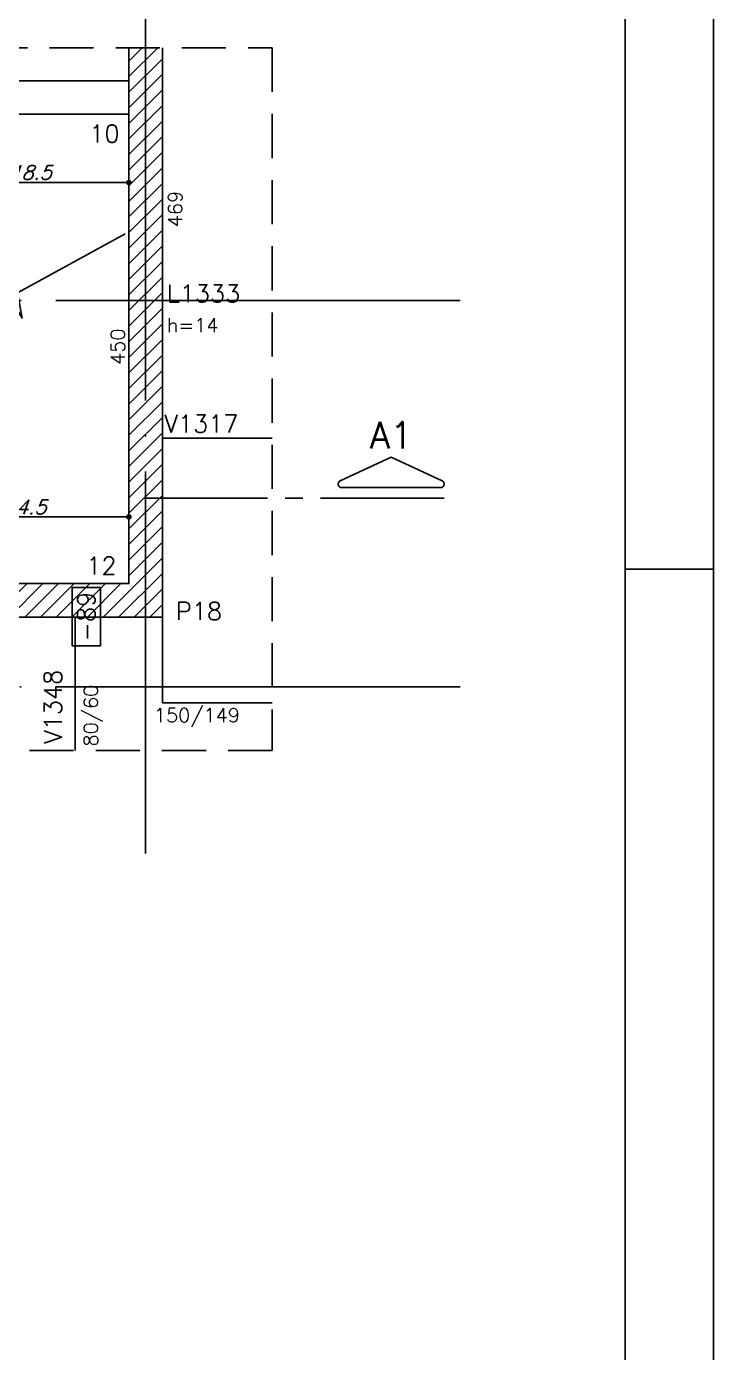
# Model space of a CAD drawing. Header units: millimetres. Extents: x -832 to 3668, y -1574 to 5296.
# Drawn here: x 3278 to 3668, y -371 to 381 of the extents above; entities that cross this region are included whole.
import ezdxf
from ezdxf.enums import TextEntityAlignment as Align

# ---------------------------------------------------------------- set-up
doc = ezdxf.new("R2010")
doc.units = ezdxf.units.MM
doc.header["$LTSCALE"] = 50
doc.linetypes.add('DASHED', pattern=[0.75, 0.5, -0.25])
doc.linetypes.add('EIXO', pattern=[6.8, 6, -0.4, 0, -0.4])
for name, color, linetype in [('242', 12, 'Continuous'), ('F-AUX', 2, 'Continuous'), ('F-AUX-RED', 1, 'Continuous'), ('F-CORTE-INDICAÇÃO', 4, 'Continuous'), ('F-COTAS', 106, 'Continuous'), ('F-EIXO', 12, 'EIXO'), ('F-ESC NUM', 2, 'Continuous'), ('F-LAJES-DIM', 2, 'Continuous'), ('F-LAJES-NOME', 4, 'Continuous'), ('F-MARGEM', 1, 'Continuous'), ('F-PILARES-DIM', 172, 'Continuous'), ('F-PILARES-HACH', 174, 'Continuous'), ('F-PILARES-NOME', 170, 'Continuous'), ('F-PILARES-S', 170, 'Continuous'), ('F-TEXTO', 6, 'Continuous'), ('F-VIGAS', 3, 'Continuous'), ('F-VIGAS-DIM', 2, 'Continuous'), ('F-VIGAS-NOME', 4, 'Continuous')]:
    doc.layers.add(name, color=color, linetype=linetype)
doc.styles.add('5385-ARQ-PB-BAS-PLA-TER-TORRE-A-106-TXT$0$R60-75', font='romans.shx', dxfattribs={"height": 0.1125})
doc.styles.add('CP-TEXT-INCL', font='romans.shx', dxfattribs={"oblique": 20})
doc.styles.add('MCP', font='romans.shx')
doc.styles.add('ROMANS', font='romans.shx')
doc.dimstyles.new('CP-COTAS-50', dxfattribs={"dimscale": 0.64, "dimtxt": 12.5, "dimasz": 5, "dimexe": 5, "dimexo": 5, "dimgap": 2.5, "dimtad": 1, "dimdec": 1, "dimdsep": 46, "dimtxsty": 'CP-TEXT-INCL', "dimblk1": 'DOT', "dimblk2": 'DOT', "dimsah": 1, "dimcen": 9, "dimclrd": 256, "dimclre": 256, "dimclrt": 256, "dimadec": 0, "dimazin": 0, "dimtfac": 1, "dimtdec": 1, "dimtmove": 2, "dimatfit": 3, "dimldrblk": 'DOT', "dimfxl": 5, "dimtolj": 1, "dimarcsym": 0})
pattern_1 = [(0, (0, 0), (0, 6.985), [5.08, -1.905]), (90, (0, 0), (-6.985, 4e-16), [5.08, -1.905])]

# ---------------------------------------------------------------- blocks, each defined once
blk = doc.blocks.new('A0-1L_900')
at = {"layer": 'F-MARGEM', "color": 2}
blk.add_line((32.95, 0), (32.95, 1), dxfattribs=at)
blk.add_lwpolyline([(0, 0), (0, 90), (137.4, 90), (137.4, 0)], close=True, dxfattribs=at)
at = {"layer": 'F-MARGEM', "color": 7}
blk.add_lwpolyline([(2.5, 89), (136.4, 89), (136.4, 1), (2.5, 1)], close=True, dxfattribs=at)
blk = doc.blocks.new('*U18')
at = {"layer": 'F-VIGAS-DIM', "color": 1}
blk.add_lwpolyline([(0, 0), (33, 0), (33, 16), (0, 16)], close=True, dxfattribs=at)
at = {"layer": 'F-VIGAS-DIM', "style": 'MCP'}
blk.add_attdef('DIM', text='', height=10, dxfattribs=at).set_placement((16.5, 8), align=Align.MIDDLE_CENTER)
blk = doc.blocks.new('*U7')
at = {"layer": 'F-EIXO'}
blk.add_line((0, 0), (909.22, 0), dxfattribs=at)
at = {"layer": 'F-EIXO', "color": 2, "linetype": 'Continuous'}
blk.add_circle((-28.21, 0), 28.21, dxfattribs=at)
at = {"layer": 'F-TEXTO', "style": 'ROMANS'}
blk.add_attdef('EIXO', text='', height=17.5, dxfattribs=at).set_placement((-28.21, 0), align=Align.MIDDLE_CENTER)
blk = doc.blocks.new('*U8')
at = {"layer": 'F-EIXO'}
blk.add_line((0, 0), (0, -556.59), dxfattribs=at)
at = {"layer": 'F-EIXO', "color": 2, "linetype": 'Continuous'}
blk.add_circle((0, 28.21), 28.21, dxfattribs=at)
at = {"layer": 'F-TEXTO', "style": 'ROMANS'}
blk.add_attdef('EIXO', text='', height=17.5, rotation=360, dxfattribs=at).set_placement((0, 28.21), align=Align.MIDDLE_CENTER)
blk = doc.blocks.new('*U9')
at = {"layer": 'F-CORTE-INDICAÇÃO'}
for p, q in [((-100, 0), (-170, 0)), ((-80, 0), (-90, 0)), ((-70, 0), (0, 0))]:
    blk.add_line(p, q, dxfattribs=at)
blk.add_lwpolyline([(-112, 6, 0.802585), (-111.15, 9.81), (-140, 23.26), (-168.85, 9.81, 0.802585), (-168, 6)], format="xyb", close=True, dxfattribs=at)
at = {"layer": 'F-CORTE-INDICAÇÃO', "style": 'ROMANS'}
blk.add_attdef('CORTE', text='', height=15, dxfattribs=at).set_placement((-140, 35.76), align=Align.MIDDLE_CENTER)
at = {"layer": 'F-CORTE-INDICAÇÃO', "color": 2, "style": 'ROMANS'}
blk.add_attdef('FOLHA', text='', height=12, dxfattribs=at).set_placement((-140, -10), align=Align.MIDDLE_CENTER)
blk = doc.blocks.new('_DOT')
at = {"color": 0, "linetype": 'ByBlock'}
blk.add_line((-0.5, 0), (-1, 0), dxfattribs=at)
at = {"color": 0, "linetype": 'ByBlock', "const_width": 0.5}
blk.add_lwpolyline([(-0.25, 0, 1), (0.25, 0, 1)], format="xyb", close=True, dxfattribs=at)
blk = doc.blocks.new('*D303')
at = {"layer": 'DEFPOINTS', "color": 0, "transparency": 16777216}
for p in [(3336.46, 102.7), (3336.46, 99.23), (3211.96, 94.15)]:
    blk.add_point(p, dxfattribs=at)
at = {"layer": 'F-COTAS', "lineweight": -2, "transparency": 16777216}
for p, q in [((3211.96, 97.35), (3211.96, 105.9)), ((3336.46, 102.43), (3336.46, 105.9)), ((3215.16, 102.7), (3333.26, 102.7))]:
    blk.add_line(p, q, dxfattribs=at)
at = {"layer": 'F-COTAS', "lineweight": -2, "transparency": 16777216, "xscale": 3.2, "yscale": 3.2, "zscale": 3.2, "rotation": 180}
blk.add_blockref('_DOT', (3211.96, 102.7), dxfattribs=at)
at = {"layer": 'F-COTAS', "lineweight": -2, "transparency": 16777216, "xscale": 3.2, "yscale": 3.2, "zscale": 3.2}
blk.add_blockref('_DOT', (3336.46, 102.7), dxfattribs=at)
at = {"layer": 'F-COTAS', "transparency": 16777216, "insert": (3274.21, 108.3), "char_height": 8, "attachment_point": 5, "style": 'CP-TEXT-INCL'}
blk.add_mtext('\\A1;124.5', dxfattribs=at)
blk = doc.blocks.new('*D310')
at = {"layer": 'DEFPOINTS', "color": 0, "transparency": 16777216}
for p in [(3217.96, 285.82), (3336.46, 292.23), (3336.46, 280.66)]:
    blk.add_point(p, dxfattribs=at)
at = {"layer": 'F-COTAS', "lineweight": -2, "transparency": 16777216}
for p, q in [((3217.96, 289.02), (3217.96, 295.43)), ((3336.46, 283.86), (3336.46, 295.43)), ((3221.16, 292.23), (3333.26, 292.23))]:
    blk.add_line(p, q, dxfattribs=at)
at = {"layer": 'F-COTAS', "lineweight": -2, "transparency": 16777216, "xscale": 3.2, "yscale": 3.2, "zscale": 3.2, "rotation": 180}
blk.add_blockref('_DOT', (3217.96, 292.23), dxfattribs=at)
at = {"layer": 'F-COTAS', "lineweight": -2, "transparency": 16777216, "xscale": 3.2, "yscale": 3.2, "zscale": 3.2}
blk.add_blockref('_DOT', (3336.46, 292.23), dxfattribs=at)
at = {"layer": 'F-COTAS', "transparency": 16777216, "insert": (3277.21, 297.83), "char_height": 8, "attachment_point": 5, "style": 'CP-TEXT-INCL'}
blk.add_mtext('\\A1;118.5', dxfattribs=at)

msp = doc.modelspace()

# ---------------------------------------------------------------- hatches: boundary and pattern name
h = msp.add_hatch()
h.set_pattern_fill('ANGLE', color=256)
h.set_pattern_definition(pattern_1)
h.paths.add_polyline_path([(3336.21, 275.54), (3336.21, 300.11), (3324.21, 300.11), (3324.21, 275.54)], flags=9)
h = msp.add_hatch()
h.set_pattern_fill('ANGLE', color=256)
h.set_pattern_definition(pattern_1)
h.paths.add_polyline_path([(3368.71, 266.04), (3368.71, 290.23), (3356.71, 290.23), (3356.71, 266.04)], flags=9)
h = msp.add_hatch()
h.set_pattern_fill('ANGLE', color=256)
h.set_pattern_definition(pattern_1)
h.paths.add_polyline_path([(3357.42, 221.82), (3405.27, 221.82), (3405.27, 236.82), (3357.42, 236.82)], flags=9)
h = msp.add_hatch()
h.set_pattern_fill('ANGLE', color=256)
h.set_pattern_definition(pattern_1)
h.paths.add_polyline_path([(3357.54, 205.32), (3391.63, 205.32), (3391.63, 217.32), (3357.54, 217.32)], flags=9)
h = msp.add_hatch()
h.set_pattern_fill('ANGLE', color=256)
h.set_pattern_definition(pattern_1)
h.paths.add_polyline_path([(3354.55, 148.02), (3404.32, 148.02), (3404.32, 163.02), (3354.55, 163.02)], flags=9)
h = msp.add_hatch()
h.set_pattern_fill('ANGLE', color=256)
h.set_pattern_definition(pattern_1)
h.paths.add_polyline_path([(3312.69, 67.52), (3332.45, 67.52), (3332.45, 82.52), (3312.69, 82.52)], flags=9)
h = msp.add_hatch()
h.set_pattern_fill('ANGLE', color=256)
h.set_pattern_definition(pattern_1)
h.paths.add_polyline_path([(3362.53, 41.8), (3393.25, 41.8), (3393.25, 56.8), (3362.53, 56.8)], flags=9)
h = msp.add_hatch()
h.set_pattern_fill('ANGLE', color=256)
h.set_pattern_definition(pattern_1)
h.paths.add_polyline_path([(3300.9, -27.94), (3300.9, 21.82), (3285.9, 21.82), (3285.9, -27.94)], flags=9)
h = msp.add_hatch()
h.set_pattern_fill('ANGLE', color=256)
h.set_pattern_definition(pattern_1)
h.paths.add_polyline_path([(3324.58, -29.28), (3324.58, 13.39), (3306.29, 13.39), (3306.29, -29.28)], flags=9)
h = msp.add_hatch()
h.set_pattern_fill('ANGLE', color=256)
h.set_pattern_definition(pattern_1)
h.paths.add_polyline_path([(3349.92, -19.43), (3406.3, -19.43), (3406.3, -1.15), (3349.92, -1.15)], flags=9)
at = {"layer": 'F-PILARES-HACH', "linetype": 'Continuous'}
h = msp.add_hatch(dxfattribs=at)
h.set_pattern_fill('ANSI31', color=256, scale=50, style=0)
h.set_pattern_definition([(45, (2740.456, 21.398), (-4.41942, 4.41942), [])])
h.paths.add_polyline_path([(3355.46, 368.57), (3336.46, 368.57), (3336.46, 64.9), (3116.46, 64.9), (3116.46, 45.9), (3355.46, 45.9)])

# ---------------------------------------------------------------- linework, layer by layer
at = {"layer": '242', "linetype": 'Continuous'}
msp.add_line((3345.96, 55.4), (3345.96, 55.4), dxfattribs=at)
at = {"layer": 'F-AUX', "color": 1}
msp.add_lwpolyline([(3334.4, 263.12), (3273.37, 229.75), (3276, 215.37), (3262.11, 239.08), (3264.74, 224.7), (3204.72, 189.55)], dxfattribs=at)
at = {"layer": 'F-AUX-RED', "color": 1, "linetype": 'DASHED'}
msp.add_lwpolyline([(2691.49, 368.57), (3417.68, 368.57), (3417.68, -29.71), (2691.49, -29.71)], close=True, dxfattribs=at)
at = {"layer": 'F-PILARES-S', "linetype": 'Continuous'}
for points in [[(3336.46, 368.57), (3336.46, 64.9), (3116.46, 64.9), (3116.46, 45.9), (3355.46, 45.9)], [(3355.46, 45.9), (3355.46, 368.57)]]:
    msp.add_lwpolyline(points, dxfattribs=at)
at = {"layer": 'F-VIGAS'}
for points in [[(3336.46, 349.9), (3195.46, 349.9)], [(3185.96, 330.9), (3336.46, 330.9)], [(3417.68, 147.4), (3355.46, 147.4)], [(3305.96, 45.9), (3305.96, -29.71)], [(3355.46, -2.6), (3355.46, 45.9)], [(3355.46, -2.6), (3385.96, -2.6)], [(3355.46, -2.6), (3417.68, -2.6)]]:
    msp.add_lwpolyline(points, dxfattribs=at)

# ---------------------------------------------------------------- block references
at = {"layer": 'F-CORTE-INDICAÇÃO', "linetype": 'Continuous'}
ref = msp.add_blockref('*U9', (3345.07, 113.28), dxfattribs=dict(at, xscale=-1))
ref.add_attrib('CORTE', 'A1', dxfattribs={"height": 15, "style": 'ROMANS'}).set_placement((3485.07, 149.04), align=Align.MIDDLE_CENTER)
at = {"layer": 'F-EIXO', "linetype": 'Continuous'}
for name, p, values in [('*U8', (3345.96, 468.6), {'EIXO': '5'}), ('*U7', (2614.89, 225.4), {'EIXO': 'TE'}), ('*U7', (2614.89, 6.4), {'EIXO': 'C'})]:
    msp.add_blockref(name, p, dxfattribs=at).add_auto_attribs(values)
at = {"layer": 'F-MARGEM', "xscale": 50, "yscale": 50, "zscale": 50, "rotation": 90}
msp.add_blockref('A0-1L_900', (3667.68, -1574.47), dxfattribs=at)
at = {"layer": 'F-VIGAS-DIM', "linetype": 'Continuous', "rotation": 90}
msp.add_blockref('*U18', (3320.3, 29.65), dxfattribs=at).add_auto_attribs({'DIM': '-89'})

# ---------------------------------------------------------------- texts
at = {"layer": 'F-ESC NUM', "style": '5385-ARQ-PB-BAS-PLA-TER-TORRE-A-106-TXT$0$R60-75'}
for s, p in [('10', (3314.05, 314.91)), ('12', (3312.33, 70.02))]:
    msp.add_text(s, height=10, dxfattribs=at).set_placement(p)
at = {"layer": 'F-LAJES-DIM', "linetype": 'Continuous', "style": 'MCP'}
msp.add_text('h=14', height=8, dxfattribs=at).set_placement((3358.01, 207.32))
at = {"layer": 'F-LAJES-NOME', "linetype": 'Continuous', "style": 'MCP'}
msp.add_text('L1333', height=10, dxfattribs=at).set_placement((3358.01, 224.32))
at = {"layer": 'F-PILARES-DIM', "linetype": 'Continuous', "style": 'MCP'}
for s, p in [('469', (3366.71, 266.9)), ('450', (3334.21, 188.88))]:
    msp.add_text(s, height=8, rotation=90, dxfattribs=at).set_placement(p)
at = {"layer": 'F-PILARES-NOME', "linetype": 'Continuous', "style": 'MCP'}
msp.add_text('P18', height=10, dxfattribs=at).set_placement((3363.13, 44.3))
at = {"layer": 'F-VIGAS-DIM', "linetype": 'Continuous', "style": 'MCP'}
msp.add_text('80/60', height=8, rotation=90, dxfattribs=at).set_placement((3318.86, -27.38))
msp.add_text('150/149', height=8, dxfattribs=at).set_placement((3350.68, -13.72))
at = {"layer": 'F-VIGAS-NOME', "linetype": 'Continuous', "style": 'MCP'}
msp.add_text('V1317', height=10, dxfattribs=at).set_placement((3356.58, 150.52))
msp.add_text('V1348', height=10, rotation=90, dxfattribs=at).set_placement((3298.4, -25.92))

# ---------------------------------------------------------------- dimensions: what is measured, and where the dimension line sits
at = {"layer": 'F-COTAS'}
for base, p1, p2, picture, middle in [((3336.46, 292.23), (3217.96, 285.82), (3336.46, 280.66), '*D310', (3277.21, 297.83)), ((3336.46, 102.7), (3211.96, 94.15), (3336.46, 99.23), '*D303', (3274.21, 108.3))]:
    dim = msp.add_linear_dim(base=base, p1=p1, p2=p2, dimstyle='CP-COTAS-50', override={"dimfxl": 2.5}, dxfattribs=at)
    dim.commit()
    dim.dimension.update_dxf_attribs({"geometry": picture, "text_midpoint": middle})

doc.saveas('drawing.dxf')
